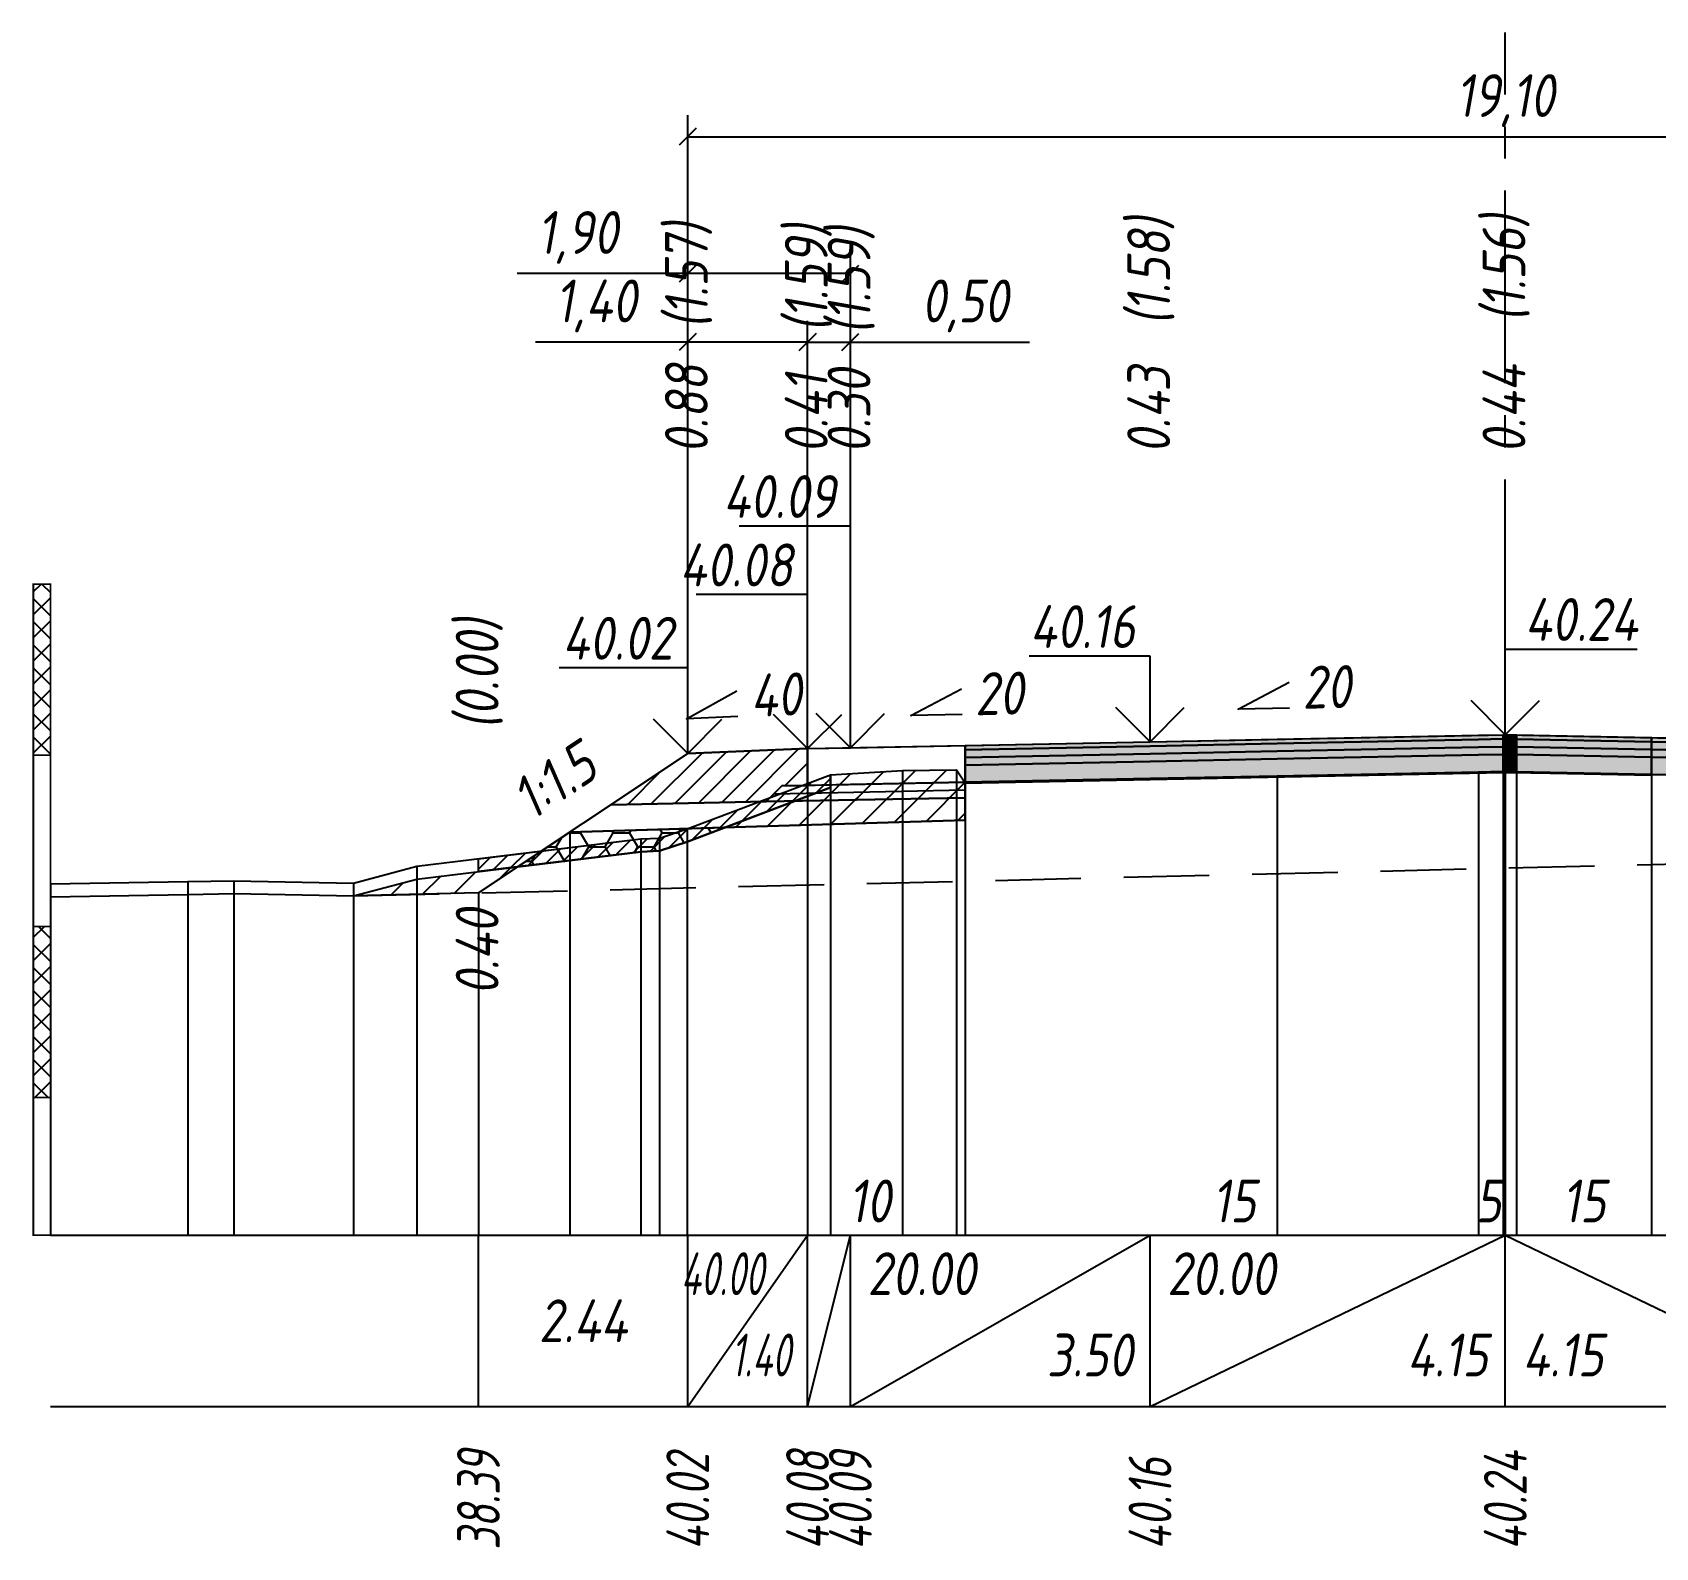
# Model space of a CAD drawing. Extents: x -717 to 1451, y -133302 to 233.
# Drawn here: x 78.9 to 173.7, y -89622.3 to -89533.7 of the extents above; entities that cross this region are included whole.
import ezdxf
from ezdxf.enums import TextEntityAlignment as Align

# ---------------------------------------------------------------- set-up
doc = ezdxf.new("R2010")
doc.units = 0
doc.linetypes.add('осевая2', pattern=[1.125, 0.75, -0.125, 0.125, -0.125])
doc.linetypes.add('штриховая', pattern=[0.75, 0.5, -0.25])
for name, color, linetype in [('Интерполированный поперечник', 2, 'Continuous'), ('Код_514', 1, 'Continuous'), ('Контур_0', 7, 'Continuous'), ('Контур_2521', 7, 'Continuous'), ('Контур_2564', 7, 'Continuous'), ('Контур_2660', 7, 'Continuous'), ('Контур_2665', 7, 'Continuous'), ('Контур_400', 7, 'Continuous'), ('Контур_508', 7, 'Continuous'), ('Контур_512', 7, 'Continuous'), ('Контур_513', 7, 'Continuous'), ('Контур_818', 7, 'Continuous'), ('Красный поперечник', 1, 'Continuous'), ('Линейка абсолютных высот', 7, 'Continuous'), ('Объём_2501', 7, 'Continuous'), ('Объём_2564', 7, 'Continuous'), ('Объём_2650', 7, 'Continuous'), ('Объём_2660', 7, 'Continuous'), ('Объём_2661', 7, 'Continuous'), ('Объём_2665', 7, 'Continuous'), ('Объём_2666', 7, 'Continuous'), ('Объём_2667', 7, 'Continuous'), ('Объём_2668', 7, 'Continuous'), ('Объём_2669', 7, 'Continuous'), ('Объём_2675', 7, 'Continuous'), ('Объём_2753', 7, 'Continuous'), ('Ось', 1, 'осевая2'), ('Откосы', 7, 'Continuous'), ('Отметки покрытия', 7, 'Continuous'), ('Рабочие отметки', 7, 'Continuous'), ('Рабочие отметки доп.', 7, 'Continuous'), ('Слои выравнивания', 7, 'Continuous'), ('Таблица', 7, 'Continuous'), ('Уклоны проезжей части', 7, 'Continuous'), ('Черный поперечник', 3, 'Continuous')]:
    doc.layers.add(name, color=color, linetype=linetype)
for name, color, linetype, true_color in [('Контур_2540', 2, 'Continuous', 0xffff00), ('Контур_2560', 2, 'Continuous', 0xffff00), ('Контур_2561', 7, 'Continuous', 0xff8040), ('Контур_2562', 3, 'Continuous', 0x00ff00), ('Контур_2563', 7, 'Continuous', 0xff8000), ('Контур_2570', 7, 'Continuous', 0x80ff00), ('Контур_2725', 7, 'Continuous', 0x323232), ('Контур_2736', 4, 'Continuous', 0x00ffff), ('Контур_2737', 4, 'Continuous', 0x00ffff), ('Контур_2738', 4, 'Continuous', 0x00ffff), ('Контур_2739', 4, 'Continuous', 0x00ffff), ('Контур_2741', 4, 'Continuous', 0x00ffff), ('Контур_2742', 4, 'Continuous', 0x00ffff), ('Контур_2743', 4, 'Continuous', 0x00ffff), ('Контур_2744', 7, 'Continuous', 0xa4ffff), ('Контур_2745', 7, 'Continuous', 0xa4ffff), ('Контур_2747', 4, 'Continuous', 0x00ffff), ('Контур_2748', 4, 'Continuous', 0x00ffff), ('Контур_2749', 4, 'Continuous', 0x00ffff), ('Контур_2750', 4, 'Continuous', 0x00ffff), ('Контур_2751', 4, 'Continuous', 0x00ffff), ('Контур_2752', 4, 'Continuous', 0x00ffff), ('Контур_2760', 7, 'Continuous', 0x323232), ('Контур_2761', 7, 'Continuous', 0x323232), ('Контур_2762', 7, 'Continuous', 0x323232), ('Контур_2763', 7, 'Continuous', 0x323232), ('Контур_2764', 7, 'Continuous', 0x323232), ('Контур_402', 7, 'Continuous', 0xff6464), ('Контур_703', 4, 'Continuous', 0x00ffff), ('Контур_705', 4, 'Continuous', 0x00ffff), ('Контур_707', 4, 'Continuous', 0x00ffff), ('Контур_720', 131, 'Continuous', 0xaaffff), ('Объём_2500', 7, 'Continuous', 0xc0c0c0), ('Объём_2520', 7, 'Continuous', 0x80ffff), ('Объём_2540', 2, 'Continuous', 0xffff00), ('Объём_2560', 2, 'Continuous', 0xffff00), ('Объём_2561', 7, 'Continuous', 0xff8040), ('Объём_2562', 3, 'Continuous', 0x00ff00), ('Объём_2563', 7, 'Continuous', 0xff8000), ('Объём_2570', 7, 'Continuous', 0x80ff00), ('Объём_2600', 7, 'Continuous', 0x808000), ('Объём_2746', 2, 'Continuous', 0xffff00)]:
    doc.layers.add(name, color=color, linetype=linetype, true_color=true_color)
doc.styles.get("Standard").update_dxf_attribs({"font": 'txt', "height": 2.5})
doc.styles.add('М', font='romand.shx', dxfattribs={"width": 0.8, "oblique": 10, "height": 2.5})
doc.dimstyles.new('ISO-25', dxfattribs={"dimtxt": 2.5, "dimasz": 2.5, "dimexe": 1.25, "dimexo": 0.625, "dimtad": 1, "dimtxsty": 'Standard', "dimcen": 2.5, "dimadec": 0, "dimazin": 0, "dimtfac": 1, "dimtmove": 0, "dimatfit": 3, "dimfxl": 1, "dimarcsym": 0})
pattern_1 = [(45.0000013, (0, 0), (-0.67351924, 0.673519211), []), (135.0000003, (0, 0), (-0.673519222, -0.67351923), [])]

# ---------------------------------------------------------------- blocks, each defined once
blk = doc.blocks.new('_Oblique')
at = {"color": 0, "linetype": 'ByBlock', "lineweight": -2}
blk.add_line((-0.5, -0.5), (0.5, 0.5), dxfattribs=at)
blk = doc.blocks.new('*D1756')
at = {"color": 0, "lineweight": -2, "transparency": 16777216}
for p, q in [((117.222, -89575.289), (117.222, -89550.569)), ((124.222, -89575.009), (124.222, -89550.569)), ((117.222, -89551.819), (108.329, -89551.819)), ((124.222, -89551.819), (117.222, -89551.819))]:
    blk.add_line(p, q, dxfattribs=at)
at = {"layer": 'Defpoints', "color": 0, "transparency": 16777216}
for p in [(124.222, -89551.819), (124.222, -89575.634), (117.222, -89575.914)]:
    blk.add_point(p, dxfattribs=at)
at = {"color": 0, "lineweight": -2, "transparency": 16777216, "rotation": 180}
blk.add_blockref('_Oblique', (117.222, -89551.819), dxfattribs=at)
at = {"color": 0, "lineweight": -2, "transparency": 16777216}
blk.add_blockref('_Oblique', (124.222, -89551.819), dxfattribs=at)
at = {"color": 0, "transparency": 16777216, "insert": (111.869, -89549.706), "char_height": 2.5, "width": 8.75, "attachment_point": 5, "style": 'М'}
blk.add_mtext('1,40', dxfattribs=at)
blk = doc.blocks.new('*D1758')
at = {"color": 0, "lineweight": -2, "transparency": 16777216}
for p, q in [((124.222, -89575.009), (124.222, -89550.569)), ((126.722, -89574.959), (126.722, -89550.569)), ((124.222, -89551.819), (126.722, -89551.819)), ((126.722, -89551.819), (137.179, -89551.819))]:
    blk.add_line(p, q, dxfattribs=at)
at = {"layer": 'Defpoints', "color": 0, "transparency": 16777216}
for p in [(126.722, -89551.819), (124.222, -89575.634), (126.722, -89575.584)]:
    blk.add_point(p, dxfattribs=at)
at = {"color": 0, "lineweight": -2, "transparency": 16777216, "rotation": 180}
blk.add_blockref('_Oblique', (124.222, -89551.819), dxfattribs=at)
at = {"color": 0, "lineweight": -2, "transparency": 16777216}
blk.add_blockref('_Oblique', (126.722, -89551.819), dxfattribs=at)
at = {"color": 0, "transparency": 16777216, "insert": (133.417, -89549.706), "char_height": 2.5, "width": 9.16667, "attachment_point": 5, "style": 'М'}
blk.add_mtext('0,50', dxfattribs=at)
blk = doc.blocks.new('*D1761')
at = {"color": 0, "lineweight": -2, "transparency": 16777216}
for p, q in [((117.222, -89575.289), (117.222, -89546.569)), ((126.722, -89574.959), (126.722, -89546.569)), ((117.222, -89547.819), (107.255, -89547.819)), ((126.722, -89547.819), (117.222, -89547.819))]:
    blk.add_line(p, q, dxfattribs=at)
at = {"layer": 'Defpoints', "color": 0, "transparency": 16777216}
for p in [(126.722, -89547.819), (126.722, -89575.584), (117.222, -89575.914)]:
    blk.add_point(p, dxfattribs=at)
at = {"color": 0, "lineweight": -2, "transparency": 16777216, "rotation": 180}
blk.add_blockref('_Oblique', (117.222, -89547.819), dxfattribs=at)
at = {"color": 0, "lineweight": -2, "transparency": 16777216}
blk.add_blockref('_Oblique', (126.722, -89547.819), dxfattribs=at)
at = {"color": 0, "transparency": 16777216, "insert": (110.795, -89545.706), "char_height": 2.5, "width": 8.75, "attachment_point": 5, "style": 'М'}
blk.add_mtext('1,90', dxfattribs=at)
blk = doc.blocks.new('*D1762')
at = {"color": 0, "lineweight": -2, "transparency": 16777216}
for p, q in [((117.222, -89575.289), (117.222, -89538.569)), ((212.722, -89575.289), (212.722, -89538.569)), ((117.222, -89539.819), (212.722, -89539.819))]:
    blk.add_line(p, q, dxfattribs=at)
at = {"layer": 'Defpoints', "color": 0, "transparency": 16777216}
for p in [(212.722, -89539.819), (117.222, -89575.914), (212.722, -89575.914)]:
    blk.add_point(p, dxfattribs=at)
at = {"color": 0, "lineweight": -2, "transparency": 16777216, "rotation": 180}
blk.add_blockref('_Oblique', (117.222, -89539.819), dxfattribs=at)
at = {"color": 0, "lineweight": -2, "transparency": 16777216}
blk.add_blockref('_Oblique', (212.722, -89539.819), dxfattribs=at)
at = {"color": 0, "transparency": 16777216, "insert": (164.972, -89537.706), "char_height": 2.5, "width": 10.41667, "attachment_point": 5, "style": 'М'}
blk.add_mtext('19,10', dxfattribs=at)

msp = doc.modelspace()

# ---------------------------------------------------------------- hatches: boundary and pattern name
at = {"layer": 'Линейка абсолютных высот'}
h = msp.add_hatch(dxfattribs=at)
h.set_pattern_fill('ANSI37', scale=0.3, style=0)
h.set_pattern_definition(pattern_1)
h.paths.add_polyline_path([(80, -89575.958), (80, -89565.958), (79, -89565.958), (79, -89575.958)])
h = msp.add_hatch(dxfattribs=at)
h.set_pattern_fill('ANSI37', scale=0.3, style=0)
h.set_pattern_definition(pattern_1)
h.paths.add_polyline_path([(80, -89595.958), (80, -89585.958), (79, -89585.958), (79, -89595.958)])
at = {"layer": 'Объём_2563'}
h = msp.add_hatch(dxfattribs=at)
h.set_pattern_fill('ANSI31', color=256, scale=0.3)
h.paths.add_polyline_path([(117.222, -89575.852), (124.222, -89575.572), (124.222, -89577.722), (122.722, -89577.752), (121.804, -89578.67), (112.722, -89578.852)])
at = {"layer": 'Объём_2570'}
h = msp.add_hatch(dxfattribs=at)
h.set_pattern_fill('ANSI31', color=256, scale=0.2)
h.paths.add_polyline_path([(125.566, -89577.846), (117.196, -89581.013), (115.568, -89581.551), (114.48, -89581.599), (105, -89582.754), (105, -89582.004), (114.48, -89580.849), (115.568, -89580.801), (117.196, -89580.263), (125.566, -89577.096)])
at = {"layer": 'Объём_2600'}
h = msp.add_hatch(dxfattribs=at)
h.set_pattern_fill('ANSI31', color=6, scale=0.4)
h.paths.add_polyline_path([(129.775, -89576.855), (132.924, -89576.817), (133.424, -89577.567), (133.424, -89579.753), (119.413, -89580.174), (125.566, -89577.846), (125.566, -89577.096)])
h = msp.add_hatch(dxfattribs=at)
h.set_pattern_fill('HONEY', color=5, scale=0.3)
h.paths.add_polyline_path([(110.331, -89580.446), (119.413, -89580.174), (117.196, -89581.013), (115.568, -89581.551), (114.48, -89581.599), (107.287, -89582.475)])
h = msp.add_hatch(dxfattribs=at)
h.set_pattern_fill('ANSI31', color=6, scale=0.4)
h.paths.add_polyline_path([(105, -89584), (97.699, -89584.177), (101.392, -89583.193), (107.287, -89582.475)])
at = {"layer": 'Слои выравнивания'}
for color, points in [(2, [(133.424, -89575.388), (144.222, -89575.172), (151.643, -89575.024), (163.412, -89574.788), (164.847, -89574.759), (164.847, -89575.009), (163.412, -89575.038), (151.643, -89575.274), (144.222, -89575.422), (133.424, -89575.638)]), (2, [(164.847, -89574.759), (164.972, -89574.757), (164.972, -89575.007), (164.847, -89575.009)]), (2, [(164.972, -89574.757), (165.634, -89574.77), (165.634, -89575.02), (164.972, -89575.007)]), (2, [(165.634, -89574.77), (173.504, -89574.928), (173.504, -89575.178), (165.634, -89575.02)]), (3, [(133.424, -89575.638), (144.222, -89575.422), (151.643, -89575.274), (163.412, -89575.038), (164.847, -89575.009), (164.847, -89575.459), (163.412, -89575.488), (151.643, -89575.724), (144.222, -89575.872), (133.424, -89576.088)]), (4, [(133.424, -89576.088), (144.222, -89575.872), (151.643, -89575.724), (163.412, -89575.488), (164.847, -89575.459), (164.847, -89575.909), (163.412, -89575.938), (151.643, -89576.174), (144.222, -89576.322), (133.424, -89576.538)]), (3, [(164.847, -89575.009), (164.972, -89575.007), (164.972, -89575.457), (164.847, -89575.459)]), (4, [(164.847, -89575.459), (164.972, -89575.457), (164.972, -89575.907), (164.847, -89575.909)]), (3, [(164.972, -89575.007), (165.634, -89575.02), (165.634, -89575.47), (164.972, -89575.457)]), (4, [(164.972, -89575.457), (165.634, -89575.47), (165.634, -89575.92), (164.972, -89575.907)]), (3, [(165.634, -89575.02), (173.504, -89575.178), (173.504, -89575.628), (165.634, -89575.47)]), (4, [(165.634, -89575.47), (173.504, -89575.628), (173.504, -89576.078), (165.634, -89575.92)]), (2, [(173.504, -89574.928), (176.872, -89574.995), (185.357, -89575.165), (185.357, -89575.415), (176.872, -89575.245), (173.504, -89575.178)]), (3, [(173.504, -89575.178), (176.872, -89575.245), (185.357, -89575.415), (185.357, -89575.865), (176.872, -89575.695), (173.504, -89575.628)]), (4, [(173.504, -89575.628), (176.872, -89575.695), (185.357, -89575.865), (185.357, -89576.315), (176.872, -89576.145), (173.504, -89576.078)]), (5, [(133.424, -89576.538), (144.222, -89576.322), (151.643, -89576.174), (163.412, -89575.938), (164.847, -89575.909), (164.847, -89576.909), (163.412, -89576.938), (151.643, -89577.174), (144.222, -89577.322), (133.424, -89577.538)]), (5, [(164.847, -89575.909), (164.972, -89575.907), (164.972, -89576.907), (164.847, -89576.909)]), (5, [(164.972, -89575.907), (165.634, -89575.92), (165.634, -89576.92), (164.972, -89576.907)]), (5, [(165.634, -89575.92), (173.504, -89576.078), (173.504, -89577.078), (165.634, -89576.92)]), (5, [(173.504, -89576.078), (176.872, -89576.145), (185.357, -89576.315), (185.357, -89577.315), (176.872, -89577.145), (173.504, -89577.078)]), (7, [(133.424, -89577.538), (144.222, -89577.322), (151.643, -89577.174), (163.412, -89576.938), (164.847, -89576.909), (164.847, -89576.959), (163.412, -89576.988), (151.643, -89577.224), (144.222, -89577.372), (133.424, -89577.588)]), (7, [(164.847, -89576.909), (164.972, -89576.907), (164.972, -89576.961), (164.847, -89576.959)]), (7, [(164.972, -89576.907), (165.634, -89576.92), (165.634, -89576.97), (164.972, -89576.961)]), (7, [(165.634, -89576.92), (173.504, -89577.078), (173.504, -89577.128), (165.634, -89576.97)])]:
    msp.add_hatch(color=color, dxfattribs=at).paths.add_polyline_path(points)

# ---------------------------------------------------------------- linework, layer by layer
at = {"layer": 'Интерполированный поперечник', "linetype": 'штриховая', "ltscale": 10, "flags": 128}
msp.add_lwpolyline([(97.699, -89584.177), (209.826, -89581.463)], dxfattribs=at)
at = {"layer": 'Код_514'}
for p, q in [((105, -89614), (105, -89604)), ((117.222, -89614), (117.222, -89604)), ((117.222, -89614), (124.222, -89604)), ((124.222, -89614), (124.222, -89604)), ((124.222, -89614), (126.722, -89604)), ((126.722, -89614), (126.722, -89604)), ((126.722, -89614), (144.222, -89604)), ((144.222, -89614), (144.222, -89604)), ((144.222, -89614), (164.972, -89604)), ((164.972, -89614), (164.972, -89604)), ((164.972, -89604), (185.722, -89614))]:
    msp.add_line(p, q, dxfattribs=at)
at = {"layer": 'Контур_0', "flags": 128}
for points in [[(126.722, -89577.672), (124.222, -89577.722), (124.222, -89575.572), (133.424, -89575.388), (133.424, -89577.538), (126.722, -89577.672), (126.722, -89577.672)], [(117.222, -89575.852), (105, -89584), (105, -89584), (105, -89584), (105, -89584), (105, -89584), (105, -89584), (105, -89584), (105, -89584), (105, -89584), (105, -89584), (105, -89584), (105, -89584), (105, -89584), (105, -89584), (105, -89584)], [(117.222, -89575.852), (105, -89584), (105, -89584), (105, -89584), (105, -89584), (105, -89584), (105, -89584), (105, -89584), (105, -89584), (105, -89584), (105, -89584), (105, -89584), (105, -89584), (105, -89584), (105, -89584), (105, -89584), (105, -89584), (105, -89584), (105, -89584), (105, -89584), (105, -89584), (105, -89584), (105, -89584), (105, -89584), (105, -89584), (105, -89584), (105, -89584), (105, -89584), (105, -89584), (105, -89584)], [(122.722, -89577.752), (133.424, -89577.538), (133.424, -89578.438), (121.804, -89578.67), (122.722, -89577.752), (122.722, -89577.752)], [(112.722, -89578.852), (121.804, -89578.67), (122.722, -89577.752), (124.222, -89577.722)]]:
    msp.add_lwpolyline(points, dxfattribs=at)
at = {"layer": 'Контур_2521', "color": 250, "flags": 128}
msp.add_lwpolyline([(122.263, -89578.211), (133.424, -89577.988)], dxfattribs=at)
at = {"layer": 'Контур_2540', "flags": 128}
msp.add_lwpolyline([(121.804, -89578.67), (133.424, -89578.438), (133.424, -89579.753), (110.331, -89580.446), (112.722, -89578.852), (121.804, -89578.67), (121.804, -89578.67)], dxfattribs=at)
at = {"layer": 'Контур_2560', "flags": 128}
msp.add_lwpolyline([(117.222, -89575.852), (117.222, -89575.852), (117.222, -89575.852), (124.222, -89575.572)], dxfattribs=at)
at = {"layer": 'Контур_2561', "flags": 128}
msp.add_lwpolyline([(124.222, -89575.572), (124.222, -89575.572), (117.222, -89575.852), (117.222, -89575.852), (124.222, -89575.572)], dxfattribs=at)
at = {"layer": 'Контур_2562', "flags": 128}
msp.add_lwpolyline([(117.222, -89575.852), (117.222, -89575.852), (117.222, -89575.852), (117.222, -89575.852), (117.222, -89575.852)], dxfattribs=at)
at = {"layer": 'Контур_2563', "flags": 128}
msp.add_lwpolyline([(117.222, -89575.852), (124.222, -89575.572), (124.222, -89577.722), (122.722, -89577.752), (121.804, -89578.67), (112.722, -89578.852), (117.222, -89575.852), (117.222, -89575.852)], dxfattribs=at)
at = {"layer": 'Контур_2564', "flags": 128}
msp.add_lwpolyline([(117.222, -89575.852), (124.222, -89575.572)], dxfattribs=at)
at = {"layer": 'Контур_2570', "flags": 128}
msp.add_lwpolyline([(80, -89584.228), (88.029, -89584.088), (90.711, -89584.042), (97.699, -89584.177), (101.392, -89583.193), (114.48, -89581.599), (115.568, -89581.551), (115.568, -89581.551), (117.196, -89581.013), (125.566, -89577.846), (125.566, -89577.096), (129.775, -89576.855), (132.924, -89576.817), (133.424, -89577.567), (151.643, -89577.191), (163.412, -89576.94), (164.972, -89576.961), (176.872, -89577.124)], dxfattribs=at)
at = {"layer": 'Контур_2660', "flags": 128}
msp.add_lwpolyline([(110.331, -89580.446), (133.424, -89579.753)], dxfattribs=at)
at = {"layer": 'Контур_2665', "flags": 128}
msp.add_lwpolyline([(117.222, -89575.852), (117.222, -89575.852)], dxfattribs=at)
at = {"layer": 'Контур_2725', "flags": 128}
msp.add_lwpolyline([(133.424, -89577.588), (144.222, -89577.372), (151.643, -89577.224), (163.412, -89576.988), (164.847, -89576.959), (164.972, -89576.961), (165.634, -89576.97), (173.504, -89577.128), (173.504, -89577.078), (176.872, -89577.145), (185.357, -89577.315), (185.722, -89577.323), (185.722, -89577.372), (191.925, -89577.496)], dxfattribs=at)
at = {"layer": 'Контур_2736', "flags": 128}
msp.add_lwpolyline([(117.222, -89575.852), (105, -89584)], dxfattribs=at)
at = {"layer": 'Контур_2737', "flags": 128}
msp.add_lwpolyline([(105, -89584), (105, -89584)], dxfattribs=at)
at = {"layer": 'Контур_2738', "flags": 128}
msp.add_lwpolyline([(105, -89584), (105, -89584)], dxfattribs=at)
at = {"layer": 'Контур_2739', "flags": 128}
msp.add_lwpolyline([(105, -89584), (105, -89584)], dxfattribs=at)
at = {"layer": 'Контур_2741', "flags": 128}
msp.add_lwpolyline([(105, -89584), (105, -89584)], dxfattribs=at)
at = {"layer": 'Контур_2742', "flags": 128}
msp.add_lwpolyline([(105, -89584), (105, -89584)], dxfattribs=at)
at = {"layer": 'Контур_2743', "flags": 128}
msp.add_lwpolyline([(105, -89584), (105, -89584)], dxfattribs=at)
at = {"layer": 'Контур_2744', "flags": 128}
msp.add_lwpolyline([(105, -89584), (105, -89584)], dxfattribs=at)
msp.add_lwpolyline([(105, -89584), (105, -89584)], dxfattribs=at)
msp.add_lwpolyline([(105, -89584), (105, -89584)], dxfattribs=at)
msp.add_lwpolyline([(105, -89584), (105, -89584)], dxfattribs=at)
msp.add_lwpolyline([(105, -89584), (105, -89584)], dxfattribs=at)
msp.add_lwpolyline([(105, -89584), (105, -89584)], dxfattribs=at)
at = {"layer": 'Контур_2745', "flags": 128}
msp.add_lwpolyline([(105, -89584), (105, -89584)], dxfattribs=at)
msp.add_lwpolyline([(105, -89584), (105, -89584)], dxfattribs=at)
msp.add_lwpolyline([(105, -89584), (105, -89584)], dxfattribs=at)
msp.add_lwpolyline([(105, -89584), (105, -89584)], dxfattribs=at)
msp.add_lwpolyline([(105, -89584), (105, -89584)], dxfattribs=at)
msp.add_lwpolyline([(105, -89584), (105, -89584)], dxfattribs=at)
at = {"layer": 'Контур_2747', "flags": 128}
msp.add_lwpolyline([(105, -89584), (105, -89584)], dxfattribs=at)
at = {"layer": 'Контур_2748', "flags": 128}
msp.add_lwpolyline([(105, -89584), (105, -89584)], dxfattribs=at)
at = {"layer": 'Контур_2749', "flags": 128}
msp.add_lwpolyline([(105, -89584), (105, -89584)], dxfattribs=at)
at = {"layer": 'Контур_2750', "flags": 128}
msp.add_lwpolyline([(105, -89584), (105, -89584)], dxfattribs=at)
at = {"layer": 'Контур_2751', "flags": 128}
msp.add_lwpolyline([(105, -89584), (105, -89584)], dxfattribs=at)
at = {"layer": 'Контур_2752', "flags": 128}
msp.add_lwpolyline([(105, -89584), (105, -89584)], dxfattribs=at)
at = {"layer": 'Контур_2760', "flags": 128}
msp.add_lwpolyline([(133.424, -89575.388), (144.222, -89575.172), (151.643, -89575.024), (163.412, -89574.788), (164.847, -89574.759), (164.972, -89574.757), (165.634, -89574.77), (173.504, -89574.928), (176.872, -89574.995), (185.357, -89575.165), (185.722, -89575.172), (191.925, -89575.296)], dxfattribs=at)
at = {"layer": 'Контур_2761', "flags": 128}
msp.add_lwpolyline([(133.424, -89575.638), (144.222, -89575.422), (151.643, -89575.274), (163.412, -89575.038), (164.847, -89575.009), (164.972, -89575.007), (165.634, -89575.02), (173.504, -89575.178), (176.872, -89575.245), (185.357, -89575.415), (185.722, -89575.422), (191.925, -89575.546)], dxfattribs=at)
at = {"layer": 'Контур_2762', "flags": 128}
msp.add_lwpolyline([(133.424, -89576.088), (144.222, -89575.872), (151.643, -89575.724), (163.412, -89575.488), (164.847, -89575.459), (164.972, -89575.457), (165.634, -89575.47), (173.504, -89575.628), (176.872, -89575.695), (185.357, -89575.865), (185.722, -89575.872), (191.925, -89575.996)], dxfattribs=at)
at = {"layer": 'Контур_2763', "flags": 128}
msp.add_lwpolyline([(133.424, -89576.538), (144.222, -89576.322), (151.643, -89576.174), (163.412, -89575.938), (164.847, -89575.909), (164.972, -89575.907), (165.634, -89575.92), (173.504, -89576.078), (176.872, -89576.145), (185.357, -89576.315), (185.722, -89576.322), (191.925, -89576.446)], dxfattribs=at)
at = {"layer": 'Контур_2764', "flags": 128}
msp.add_lwpolyline([(133.424, -89577.538), (144.222, -89577.322), (151.643, -89577.174), (163.412, -89576.938), (164.847, -89576.909), (164.972, -89576.907), (165.634, -89576.92), (173.504, -89577.078)], dxfattribs=at)
at = {"layer": 'Контур_400', "flags": 128}
for points in [[(124.222, -89575.572), (126.722, -89575.522), (126.722, -89575.522), (126.722, -89575.522), (126.722, -89575.522), (126.722, -89575.522), (126.722, -89575.522), (144.222, -89575.172), (164.972, -89574.757)], [(164.972, -89574.757), (185.722, -89575.172), (203.222, -89575.522), (203.222, -89575.522), (203.222, -89575.522), (203.222, -89575.522), (203.222, -89575.522), (203.222, -89575.522), (205.722, -89575.572)]]:
    msp.add_lwpolyline(points, dxfattribs=at)
at = {"layer": 'Контур_402', "flags": 128}
msp.add_lwpolyline([(110.331, -89580.446), (133.424, -89579.753), (133.424, -89577.588), (164.847, -89576.959), (164.972, -89576.961), (165.634, -89576.97), (173.504, -89577.128), (173.504, -89577.078), (185.357, -89577.315), (185.722, -89577.323), (185.722, -89577.372), (191.925, -89577.496), (191.925, -89579.616), (217.726, -89580.39)], dxfattribs=at)
at = {"layer": 'Контур_508', "flags": 128}
msp.add_lwpolyline([(105, -89584), (110.331, -89580.446), (133.424, -89579.753), (133.424, -89577.588), (164.847, -89576.959), (164.972, -89576.961), (165.634, -89576.97), (173.504, -89577.128), (173.504, -89577.078), (185.357, -89577.315), (185.722, -89577.323), (185.722, -89577.372), (191.925, -89577.496), (191.925, -89579.616), (217.726, -89580.39), (221.037, -89582.597), (221.34, -89582.597), (223.34, -89582.597), (223.643, -89582.597), (227.09, -89580.299), (227.09, -89579.097), (228.575, -89578.107)], dxfattribs=at)
at = {"layer": 'Контур_512', "flags": 128}
msp.add_lwpolyline([(105, -89584), (110.331, -89580.446), (133.424, -89579.753)], dxfattribs=at)
at = {"layer": 'Контур_513', "flags": 128}
msp.add_lwpolyline([(105, -89584), (110.331, -89580.446), (133.424, -89579.753), (133.424, -89577.588), (164.847, -89576.959), (164.972, -89576.961), (165.634, -89576.97), (173.504, -89577.128), (173.504, -89577.078), (185.357, -89577.315), (185.722, -89577.323), (185.722, -89577.372), (191.925, -89577.496), (191.925, -89579.616), (217.726, -89580.39), (221.037, -89582.597), (221.34, -89582.597), (223.34, -89582.597), (223.643, -89582.597), (227.09, -89580.299), (227.09, -89579.097), (228.575, -89578.107)], dxfattribs=at)
at = {"layer": 'Контур_703', "flags": 128}
for points in [[(117.222, -89575.852), (105, -89584)], [(105, -89584), (105, -89584)]]:
    msp.add_lwpolyline(points, dxfattribs=at)
at = {"layer": 'Контур_705', "flags": 128}
msp.add_lwpolyline([(105, -89584), (105, -89584)], dxfattribs=at)
at = {"layer": 'Контур_707', "flags": 128}
msp.add_lwpolyline([(105, -89584), (105, -89584)], dxfattribs=at)
at = {"layer": 'Контур_720', "flags": 128}
msp.add_lwpolyline([(105, -89584), (105, -89584)], dxfattribs=at)
at = {"layer": 'Контур_818', "flags": 128}
msp.add_lwpolyline([(105, -89582.754), (114.48, -89581.599), (115.568, -89581.551), (115.568, -89581.551), (117.196, -89581.013), (125.566, -89577.846), (125.566, -89577.096), (129.775, -89576.855), (132.924, -89576.817), (133.424, -89577.567), (151.643, -89577.191), (163.412, -89576.94), (164.972, -89576.961), (176.872, -89577.124)], dxfattribs=at)
at = {"layer": 'Красный поперечник'}
for p, q in [((144.222, -89575.172), (164.972, -89574.757)), ((164.972, -89574.757), (185.722, -89575.172)), ((117.222, -89575.852), (124.222, -89575.572)), ((124.222, -89575.572), (126.722, -89575.522)), ((126.722, -89575.522), (144.222, -89575.172)), ((105, -89584), (117.222, -89575.852)), ((110.331, -89580.446), (110.331, -89604)), ((133.424, -89579.753), (133.424, -89604)), ((105, -89584), (105, -89604))]:
    msp.add_line(p, q, dxfattribs=at)
at = {"layer": 'Линейка абсолютных высот', "color": 7, "const_width": 0.1, "flags": 128}
for points in [[(80, -89575.958), (80, -89565.958), (79, -89565.958), (79, -89575.958), (80, -89575.958)], [(80, -89585.958), (80, -89575.958), (79, -89575.958), (79, -89585.958), (80, -89585.958)], [(80, -89595.958), (80, -89585.958), (79, -89585.958), (79, -89595.958), (80, -89595.958)], [(80, -89604), (80, -89595.958), (79, -89595.958), (79, -89604), (80, -89604)]]:
    msp.add_lwpolyline(points, dxfattribs=at)
at = {"layer": 'Объём_2500', "flags": 128}
msp.add_lwpolyline([(126.722, -89577.672), (124.222, -89577.722), (124.222, -89575.572), (133.424, -89575.388), (133.424, -89577.538), (126.722, -89577.672), (126.722, -89577.672)], dxfattribs=at)
at = {"layer": 'Объём_2501', "flags": 128}
for points in [[(124.222, -89575.572), (126.722, -89575.522), (126.722, -89575.522), (126.722, -89575.522), (126.722, -89575.522), (126.722, -89575.522), (126.722, -89575.522), (144.222, -89575.172), (164.972, -89574.757)], [(164.972, -89574.757), (185.722, -89575.172), (203.222, -89575.522), (203.222, -89575.522), (203.222, -89575.522), (203.222, -89575.522), (203.222, -89575.522), (203.222, -89575.522), (205.722, -89575.572)]]:
    msp.add_lwpolyline(points, dxfattribs=at)
at = {"layer": 'Объём_2520', "color": 250, "flags": 128}
msp.add_lwpolyline([(122.722, -89577.752), (133.424, -89577.538), (133.424, -89578.438), (121.804, -89578.67), (122.722, -89577.752), (122.722, -89577.752)], dxfattribs=at)
at = {"layer": 'Объём_2540', "flags": 128}
msp.add_lwpolyline([(121.804, -89578.67), (133.424, -89578.438), (133.424, -89579.753), (110.331, -89580.446), (112.722, -89578.852), (121.804, -89578.67), (121.804, -89578.67)], dxfattribs=at)
at = {"layer": 'Объём_2560', "flags": 128}
msp.add_lwpolyline([(117.222, -89575.852), (117.222, -89575.852), (117.222, -89575.852), (124.222, -89575.572)], dxfattribs=at)
at = {"layer": 'Объём_2561', "flags": 128}
msp.add_lwpolyline([(124.222, -89575.572), (124.222, -89575.572), (117.222, -89575.852), (117.222, -89575.852), (124.222, -89575.572)], dxfattribs=at)
at = {"layer": 'Объём_2562', "flags": 128}
msp.add_lwpolyline([(117.222, -89575.852), (117.222, -89575.852), (117.222, -89575.852), (117.222, -89575.852), (117.222, -89575.852)], dxfattribs=at)
at = {"layer": 'Объём_2563', "color": 250, "flags": 128}
msp.add_lwpolyline([(117.222, -89575.852), (124.222, -89575.572), (124.222, -89577.722), (122.722, -89577.752), (121.804, -89578.67), (112.722, -89578.852), (117.222, -89575.852), (117.222, -89575.852)], dxfattribs=at)
at = {"layer": 'Объём_2564', "flags": 128}
msp.add_lwpolyline([(117.222, -89575.852), (124.222, -89575.572)], dxfattribs=at)
at = {"layer": 'Объём_2570', "flags": 128}
msp.add_lwpolyline([(125.566, -89577.846), (117.196, -89581.013), (115.568, -89581.551), (114.48, -89581.599), (105, -89582.754), (105, -89582.004), (114.48, -89580.849), (115.568, -89580.801), (117.196, -89580.263), (125.566, -89577.096), (125.566, -89577.846), (125.566, -89577.846)], dxfattribs=at)
at = {"layer": 'Объём_2600', "color": 5, "flags": 128}
msp.add_lwpolyline([(110.331, -89580.446), (119.413, -89580.174), (117.196, -89581.013), (115.568, -89581.551), (114.48, -89581.599), (107.287, -89582.475), (110.331, -89580.446), (110.331, -89580.446)], dxfattribs=at)
at = {"layer": 'Объём_2650', "color": 6, "flags": 128}
for points in [[(129.775, -89576.855), (132.924, -89576.817), (133.424, -89577.567), (133.424, -89579.753), (119.413, -89580.174), (125.566, -89577.846), (125.566, -89577.096), (129.775, -89576.855), (129.775, -89576.855)], [(105, -89584), (97.699, -89584.177), (101.392, -89583.193), (107.287, -89582.475), (105, -89584), (105, -89584)]]:
    msp.add_lwpolyline(points, dxfattribs=at)
at = {"layer": 'Объём_2660', "flags": 128}
msp.add_lwpolyline([(110.331, -89580.446), (133.424, -89579.753)], dxfattribs=at)
at = {"layer": 'Объём_2661', "flags": 128}
msp.add_lwpolyline([(117.222, -89575.852), (105, -89584)], dxfattribs=at)
at = {"layer": 'Объём_2665', "flags": 128}
msp.add_lwpolyline([(117.222, -89575.852), (117.222, -89575.852)], dxfattribs=at)
at = {"layer": 'Объём_2666', "flags": 128}
msp.add_lwpolyline([(117.222, -89575.852), (105, -89584)], dxfattribs=at)
at = {"layer": 'Объём_2667', "flags": 128}
msp.add_lwpolyline([(105, -89584), (105, -89584)], dxfattribs=at)
msp.add_lwpolyline([(105, -89584), (105, -89584)], dxfattribs=at)
at = {"layer": 'Объём_2668', "flags": 128}
msp.add_lwpolyline([(105, -89584), (105, -89584)], dxfattribs=at)
msp.add_lwpolyline([(105, -89584), (105, -89584)], dxfattribs=at)
at = {"layer": 'Объём_2669', "flags": 128}
msp.add_lwpolyline([(105, -89584), (105, -89584)], dxfattribs=at)
msp.add_lwpolyline([(105, -89584), (105, -89584)], dxfattribs=at)
at = {"layer": 'Объём_2675', "flags": 128}
msp.add_lwpolyline([(105, -89584), (105, -89584)], dxfattribs=at)
msp.add_lwpolyline([(105, -89584), (105, -89584)], dxfattribs=at)
msp.add_lwpolyline([(105, -89584), (105, -89584)], dxfattribs=at)
msp.add_lwpolyline([(105, -89584), (105, -89584)], dxfattribs=at)
msp.add_lwpolyline([(105, -89584), (105, -89584)], dxfattribs=at)
msp.add_lwpolyline([(105, -89584), (105, -89584)], dxfattribs=at)
msp.add_lwpolyline([(105, -89584), (105, -89584)], dxfattribs=at)
msp.add_lwpolyline([(105, -89584), (105, -89584)], dxfattribs=at)
msp.add_lwpolyline([(105, -89584), (105, -89584)], dxfattribs=at)
msp.add_lwpolyline([(105, -89584), (105, -89584)], dxfattribs=at)
msp.add_lwpolyline([(105, -89584), (105, -89584)], dxfattribs=at)
msp.add_lwpolyline([(105, -89584), (105, -89584)], dxfattribs=at)
at = {"layer": 'Объём_2746', "flags": 128}
msp.add_lwpolyline([(125.566, -89577.846), (125.566, -89577.096), (129.775, -89576.855), (132.924, -89576.817), (133.424, -89577.567), (133.424, -89579.753), (119.413, -89580.174), (125.566, -89577.846), (125.566, -89577.846)], dxfattribs=at)
at = {"layer": 'Объём_2753', "flags": 128}
msp.add_lwpolyline([(133.424, -89575.388), (133.424, -89575.388)], dxfattribs=at)
at = {"layer": 'Ось', "ltscale": 15}
msp.add_line((164.972, -89587.971), (164.972, -89533.728), dxfattribs=at)
at = {"layer": 'Откосы', "color": 1, "flags": 128}
for points in [[(152.371, -89573.198), (149.372, -89573.258), (152.341, -89571.698)], [(120.149, -89573.702), (117.152, -89573.822), (120.089, -89572.203)], [(133.246, -89573.58), (130.247, -89573.64), (133.216, -89572.08)]]:
    msp.add_lwpolyline(points, dxfattribs=at)
at = {"layer": 'Отметки покрытия', "color": 1}
for p, q in [((126.722, -89562.572), (120.222, -89562.572)), ((126.722, -89575.522), (126.722, -89562.572)), ((124.222, -89566.572), (117.722, -89566.572)), ((124.222, -89575.572), (124.222, -89566.572)), ((164.972, -89574.757), (164.972, -89569.757)), ((164.972, -89569.757), (172.672, -89569.757)), ((117.222, -89570.852), (109.722, -89570.852)), ((117.222, -89575.852), (117.222, -89570.852)), ((144.222, -89570.172), (137.172, -89570.172)), ((144.222, -89575.172), (144.222, -89570.172)), ((164.972, -89574.757), (162.972, -89572.757)), ((164.972, -89574.757), (166.972, -89572.757)), ((117.222, -89575.852), (115.222, -89573.852)), ((117.222, -89575.852), (119.222, -89573.852)), ((124.222, -89575.572), (122.222, -89573.572)), ((124.222, -89575.572), (126.222, -89573.572)), ((126.722, -89575.522), (124.722, -89573.522)), ((126.722, -89575.522), (128.722, -89573.522)), ((144.222, -89575.172), (142.222, -89573.172)), ((144.222, -89575.172), (146.222, -89573.172))]:
    msp.add_line(p, q, dxfattribs=at)
at = {"layer": 'Слои выравнивания'}
for p, q in [((164.847, -89574.759), (164.847, -89604)), ((164.972, -89574.757), (164.972, -89604)), ((165.634, -89574.77), (165.634, -89604)), ((124.222, -89575.572), (124.222, -89604)), ((133.424, -89575.388), (133.424, -89604)), ((173.504, -89574.928), (173.504, -89604)), ((173.504, -89574.928), (173.504, -89604))]:
    msp.add_line(p, q, dxfattribs=at)
at = {"layer": 'Слои выравнивания', "color": 2, "flags": 128}
for points in [[(133.424, -89575.388), (144.222, -89575.172), (151.643, -89575.024), (163.412, -89574.788), (164.847, -89574.759), (164.847, -89575.009), (163.412, -89575.038), (151.643, -89575.274), (144.222, -89575.422), (133.424, -89575.638)], [(164.847, -89574.759), (164.972, -89574.757), (164.972, -89575.007), (164.847, -89575.009)], [(164.972, -89574.757), (165.634, -89574.77), (165.634, -89575.02), (164.972, -89575.007)], [(165.634, -89574.77), (173.504, -89574.928), (173.504, -89575.178), (165.634, -89575.02)], [(173.504, -89574.928), (173.504, -89575.178)], [(173.504, -89574.928), (176.872, -89574.995), (185.357, -89575.165), (185.357, -89575.415), (176.872, -89575.245), (173.504, -89575.178)]]:
    msp.add_lwpolyline(points, close=True, dxfattribs=at)
at = {"layer": 'Слои выравнивания', "color": 3, "flags": 128}
for points in [[(133.424, -89575.638), (144.222, -89575.422), (151.643, -89575.274), (163.412, -89575.038), (164.847, -89575.009), (164.847, -89575.459), (163.412, -89575.488), (151.643, -89575.724), (144.222, -89575.872), (133.424, -89576.088)], [(164.847, -89575.009), (164.972, -89575.007), (164.972, -89575.457), (164.847, -89575.459)], [(164.972, -89575.007), (165.634, -89575.02), (165.634, -89575.47), (164.972, -89575.457)], [(165.634, -89575.02), (173.504, -89575.178), (173.504, -89575.628), (165.634, -89575.47)], [(173.504, -89575.178), (173.504, -89575.628)], [(173.504, -89575.178), (176.872, -89575.245), (185.357, -89575.415), (185.357, -89575.865), (176.872, -89575.695), (173.504, -89575.628)]]:
    msp.add_lwpolyline(points, close=True, dxfattribs=at)
at = {"layer": 'Слои выравнивания', "color": 4, "flags": 128}
for points in [[(133.424, -89576.088), (144.222, -89575.872), (151.643, -89575.724), (163.412, -89575.488), (164.847, -89575.459), (164.847, -89575.909), (163.412, -89575.938), (151.643, -89576.174), (144.222, -89576.322), (133.424, -89576.538)], [(164.847, -89575.459), (164.972, -89575.457), (164.972, -89575.907), (164.847, -89575.909)], [(164.972, -89575.457), (165.634, -89575.47), (165.634, -89575.92), (164.972, -89575.907)], [(165.634, -89575.47), (173.504, -89575.628), (173.504, -89576.078), (165.634, -89575.92)], [(173.504, -89575.628), (173.504, -89576.078)], [(173.504, -89575.628), (176.872, -89575.695), (185.357, -89575.865), (185.357, -89576.315), (176.872, -89576.145), (173.504, -89576.078)]]:
    msp.add_lwpolyline(points, close=True, dxfattribs=at)
at = {"layer": 'Слои выравнивания', "color": 5, "flags": 128}
for points in [[(133.424, -89576.538), (144.222, -89576.322), (151.643, -89576.174), (163.412, -89575.938), (164.847, -89575.909), (164.847, -89576.909), (163.412, -89576.938), (151.643, -89577.174), (144.222, -89577.322), (133.424, -89577.538)], [(164.847, -89575.909), (164.972, -89575.907), (164.972, -89576.907), (164.847, -89576.909)], [(164.972, -89575.907), (165.634, -89575.92), (165.634, -89576.92), (164.972, -89576.907)], [(165.634, -89575.92), (173.504, -89576.078), (173.504, -89577.078), (165.634, -89576.92)], [(173.504, -89576.078), (173.504, -89577.078)], [(173.504, -89576.078), (176.872, -89576.145), (185.357, -89576.315), (185.357, -89577.315), (176.872, -89577.145), (173.504, -89577.078)]]:
    msp.add_lwpolyline(points, close=True, dxfattribs=at)
at = {"layer": 'Слои выравнивания', "color": 7, "flags": 128}
for points in [[(133.424, -89577.538), (144.222, -89577.322), (151.643, -89577.174), (163.412, -89576.938), (164.847, -89576.909), (164.847, -89576.959), (163.412, -89576.988), (151.643, -89577.224), (144.222, -89577.372), (133.424, -89577.588)], [(164.847, -89576.909), (164.972, -89576.907), (164.972, -89576.961), (164.847, -89576.959)], [(164.972, -89576.907), (165.634, -89576.92), (165.634, -89576.97), (164.972, -89576.961)], [(165.634, -89576.92), (173.504, -89577.078), (173.504, -89577.128), (165.634, -89576.97)]]:
    msp.add_lwpolyline(points, close=True, dxfattribs=at)
at = {"layer": 'Таблица'}
for p, q in [((80, -89604), (253.575, -89604)), ((80, -89614), (253.575, -89614))]:
    msp.add_line(p, q, dxfattribs=at)
at = {"layer": 'Черный поперечник', "color": 7}
for p, q in [((125.566, -89577.096), (125.566, -89604)), ((129.775, -89576.855), (129.775, -89604)), ((132.924, -89576.817), (132.924, -89604)), ((133.424, -89577.567), (133.424, -89604)), ((151.643, -89577.191), (151.643, -89604)), ((163.412, -89576.94), (163.412, -89604)), ((164.972, -89576.961), (164.972, -89604)), ((117.196, -89580.263), (117.196, -89604)), ((114.48, -89580.849), (114.48, -89604)), ((115.568, -89580.801), (115.568, -89604)), ((88.029, -89583.338), (88.029, -89604)), ((90.711, -89583.292), (90.711, -89604)), ((101.392, -89582.443), (101.392, -89604)), ((80, -89583.478), (80, -89604)), ((97.699, -89583.427), (97.699, -89604))]:
    msp.add_line(p, q, dxfattribs=at)
at = {"layer": 'Черный поперечник', "flags": 128}
msp.add_lwpolyline([(80, -89583.478), (88.029, -89583.338), (90.711, -89583.292), (97.699, -89583.427), (101.392, -89582.443), (114.48, -89580.849), (115.568, -89580.801), (117.196, -89580.263), (125.566, -89577.096), (129.775, -89576.855), (132.924, -89576.817), (133.424, -89577.567), (151.643, -89577.191), (163.412, -89576.94), (164.972, -89576.961), (176.872, -89577.124)], dxfattribs=at)

# ---------------------------------------------------------------- texts
at = {"layer": 'Код_514', "style": 'М', "oblique": 10}
for s, width, p in [('40.00', 0.6, (116.809, -89605)), ('20.00', 0.8, (127.722, -89605)), ('20.00', 0.8, (145.222, -89605))]:
    msp.add_text(s, height=2.5, dxfattribs=dict(at, width=width)).set_placement(p, align=Align.TOP_LEFT)
at = {"layer": 'Код_514', "style": 'М', "oblique": 10, "width": 0.8}
msp.add_text('2.44', height=2.5, dxfattribs=at).set_placement((111.111, -89609), align=Align.MIDDLE_CENTER)
at = {"layer": 'Код_514', "style": 'М', "oblique": 10}
for s, width, p in [('1.40', 0.6, (123.222, -89613)), ('3.50', 0.8, (143.222, -89613)), ('4.15', 0.8, (163.972, -89613))]:
    msp.add_text(s, height=2.5, dxfattribs=dict(at, width=width)).set_placement(p, align=Align.BOTTOM_RIGHT)
at = {"layer": 'Код_514', "style": 'М', "oblique": 10, "width": 0.8}
msp.add_text('4.15', height=2.5, dxfattribs=at).set_placement((165.972, -89613), align=Align.BOTTOM_LEFT)
at = {"layer": 'Код_514', "style": 'М', "oblique": 10, "width": 0.7}
for s, p in [('38.39', (105, -89622.382)), ('40.02', (117.222, -89622.382)), ('40.08', (124.222, -89622.382)), ('40.09', (126.722, -89622.382)), ('40.24', (164.972, -89622.382)), ('40.16', (144.222, -89622.382))]:
    msp.add_text(s, height=2.5, rotation=90, dxfattribs=at).set_placement(p, align=Align.MIDDLE_LEFT)
at = {"layer": 'Отметки покрытия', "color": 1, "style": 'М', "oblique": 10, "width": 0.8}
for s, p in [('40.09', (125.863, -89562.841)), ('40.08', (123.363, -89566.841)), ('40.16', (143.363, -89570.441)), ('40.02', (116.363, -89571.121))]:
    msp.add_text(s, height=2.5, dxfattribs=at).set_placement(p, align=Align.BOTTOM_RIGHT)
msp.add_text('40.24', height=2.5, dxfattribs=at).set_placement((166.113, -89570.026), align=Align.BOTTOM_LEFT)
at = {"layer": 'Рабочие отметки', "color": 1, "style": 'М', "oblique": 10, "width": 0.8}
for s, p in [('0.88', (117.144, -89558.322)), ('0.41', (124.144, -89558.322)), ('0.30', (126.644, -89558.322)), ('0.43', (144.144, -89558.322)), ('0.44', (164.894, -89558.322))]:
    msp.add_text(s, height=2.5, rotation=90, dxfattribs=at).set_placement(p, align=Align.MIDDLE_LEFT)
msp.add_text('0.40', height=2.5, rotation=90, dxfattribs=at).set_placement((104.922, -89584.931), align=Align.MIDDLE_RIGHT)
at = {"layer": 'Рабочие отметки доп.', "color": 1, "style": 'М', "oblique": 10, "width": 0.8}
for s, p in [('(1.58)', (144.144, -89550.822)), ('(1.56)', (164.894, -89550.622)), ('(1.57)', (117.144, -89551.022)), ('(1.59)', (124.144, -89551.222)), ('(1.59)', (126.644, -89551.359)), ('(0.00)', (104.922, -89574.431))]:
    msp.add_text(s, height=2.5, rotation=90, dxfattribs=at).set_placement(p, align=Align.MIDDLE_LEFT)
at = {"layer": 'Слои выравнивания', "style": 'М', "oblique": 10, "width": 0.8}
for s, p in [('10', (127.849, -89604)), ('15', (149.135, -89604)), ('5', (163.993, -89604)), ('15', (169.569, -89604))]:
    msp.add_text(s, height=2.5, dxfattribs=at).set_placement(p, align=Align.BOTTOM_CENTER)
at = {"layer": 'Уклоны проезжей части', "color": 1, "style": 'М', "oblique": 10, "width": 0.8}
for s, rotation, p in [('20', 1.14576, (154.577, -89573.965)), ('40', 2.29061, (122.454, -89574.418)), ('20', 1.14576, (135.452, -89574.347)), ('1:1.5', 33.69007, (110.556, -89579.094))]:
    msp.add_text(s, height=2.5, rotation=rotation, dxfattribs=at).set_placement(p, align=Align.BOTTOM_CENTER)

# ---------------------------------------------------------------- dimensions: what is measured, and where the dimension line sits
at = {"color": 5}
dim = msp.add_linear_dim(base=(212.722, -89539.819), p1=(117.222, -89575.914), p2=(212.722, -89575.914), angle=180, dimstyle='ISO-25', override={"dimasz": 1, "dimlfac": 0.2, "dimzin": 0, "dimtxsty": 'М', "dimblk1": 'Oblique', "dimblk2": 'Oblique', "dimsah": 1}, dxfattribs=at)
dim.commit()
dim.dimension.update_dxf_attribs({"geometry": '*D1762', "text_midpoint": (164.972, -89537.706)})
for base, p1, p2, picture, middle in [((126.722, -89547.819), (117.222, -89575.914), (126.722, -89575.584), '*D1761', (110.795, -89547.819)), ((124.222, -89551.819), (117.222, -89575.914), (124.222, -89575.634), '*D1756', (111.869, -89551.819)), ((126.722, -89551.819), (124.222, -89575.634), (126.722, -89575.584), '*D1758', (133.417, -89551.819))]:
    dim = msp.add_linear_dim(base=base, p1=p1, p2=p2, angle=180, dimstyle='ISO-25', override={"dimasz": 1, "dimlfac": 0.2, "dimzin": 0, "dimtxsty": 'М', "dimblk1": 'Oblique', "dimblk2": 'Oblique', "dimsah": 1}, dxfattribs=at)
    dim.commit()
    dim.dimension.update_dxf_attribs({"geometry": picture, "text_midpoint": middle, "dimtype": 160})

doc.saveas('drawing.dxf')
